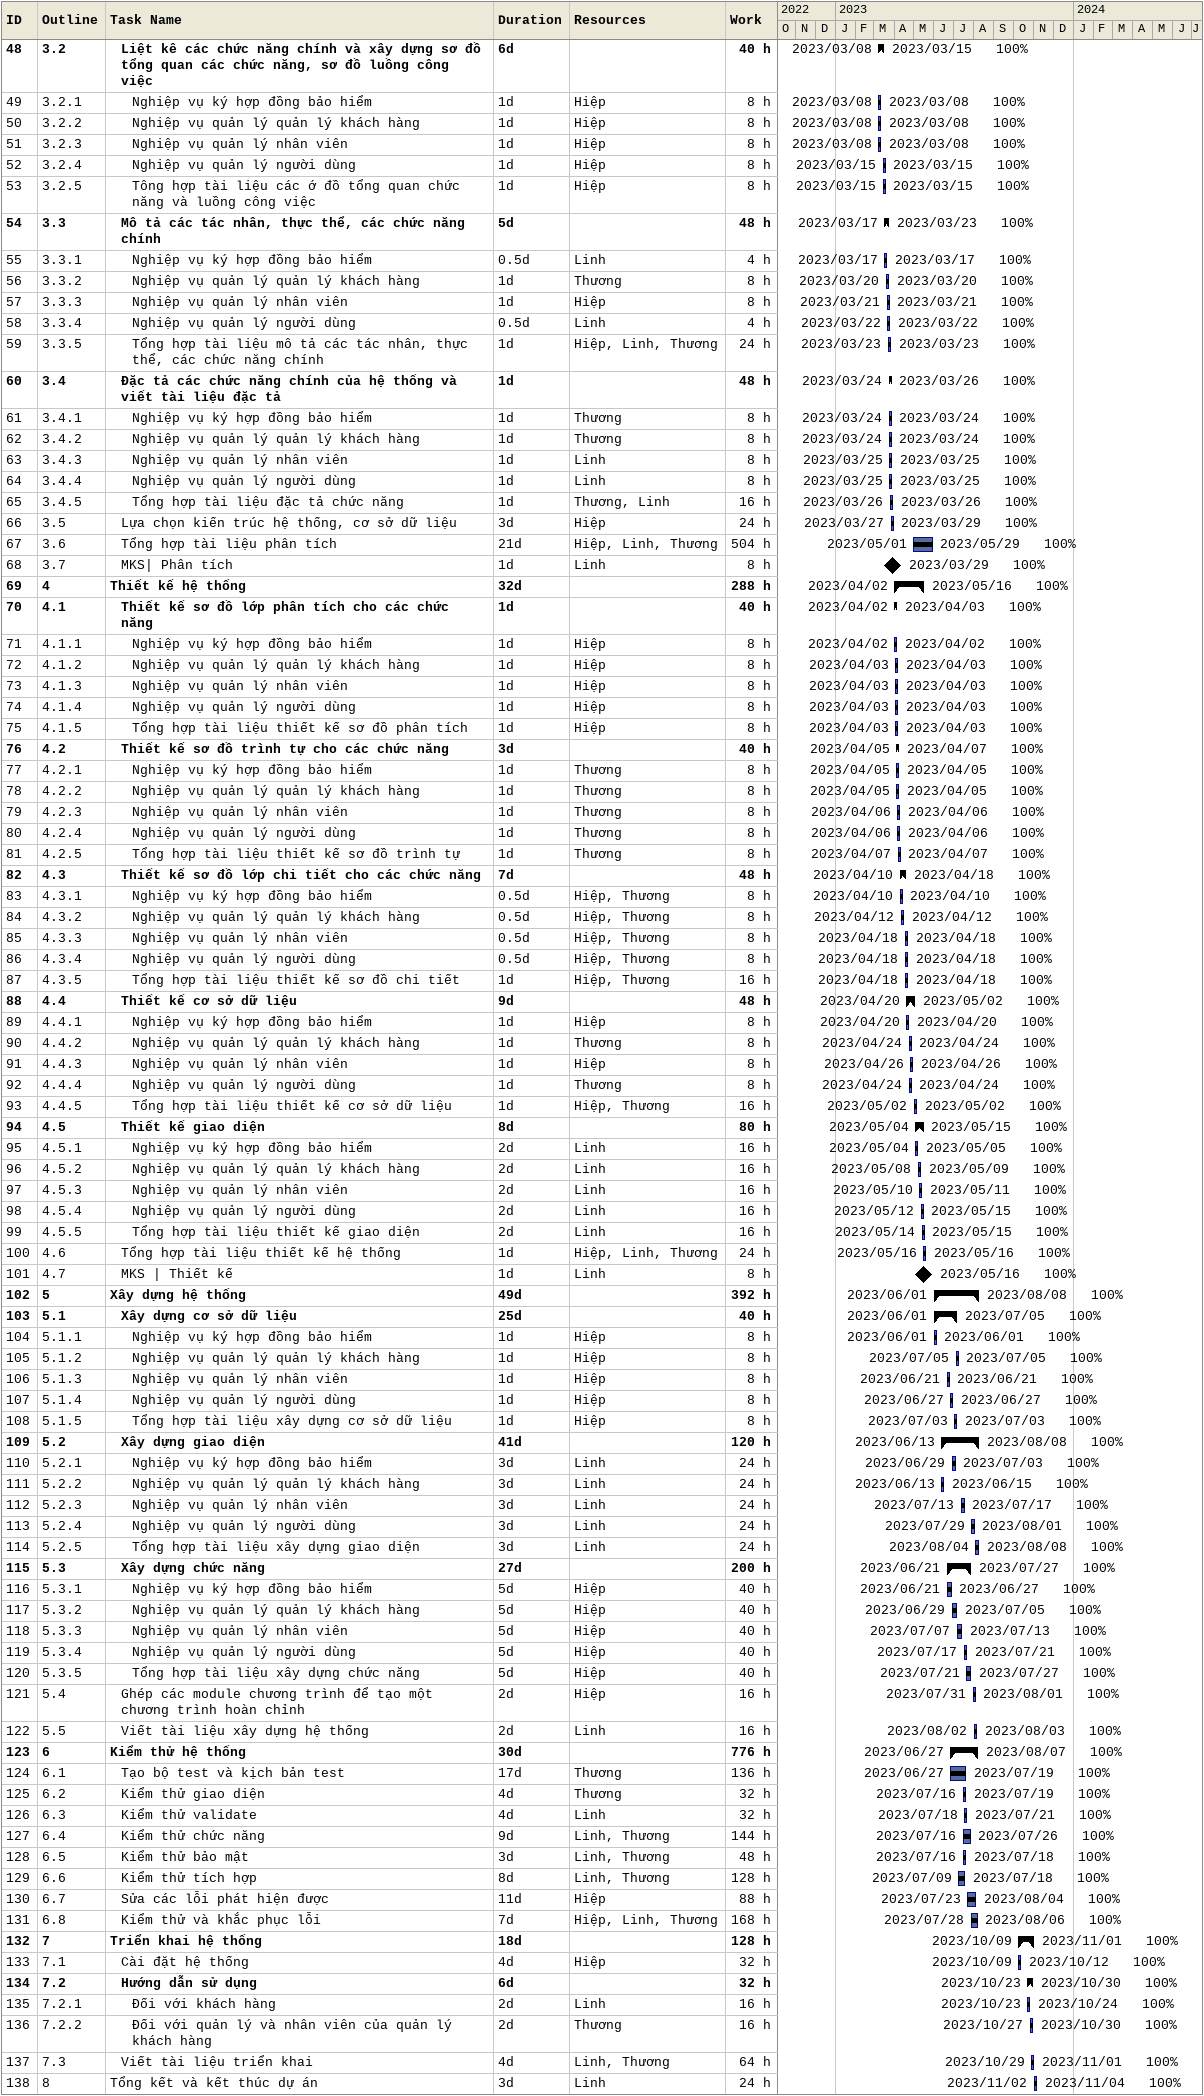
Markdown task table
| ID | WBS | Task | Duration | Start | Finish | Resources | % complete | Work (h) |
|---|---|---|---|---|---|---|---|---|
| 48 | 3.2 | **Liệt kê các chức năng chính và xây dựng sơ đồ tổng quan các chức năng, sơ đồ luồng công việc** | 6d | 2023-03-08 | 2023-03-15 |  | 100 | 40 |
| 49 | 3.2.1 | Nghiệp vụ ký hợp đồng bảo hiểm | 1d | 2023-03-08 | 2023-03-08 | Hiệp | 100 | 8 |
| 50 | 3.2.2 | Nghiệp vụ quản lý quản lý khách hàng | 1d | 2023-03-08 | 2023-03-08 | Hiệp | 100 | 8 |
| 51 | 3.2.3 | Nghiệp vụ quản lý nhân viên | 1d | 2023-03-08 | 2023-03-08 | Hiệp | 100 | 8 |
| 52 | 3.2.4 | Nghiệp vụ quản lý người dùng | 1d | 2023-03-15 | 2023-03-15 | Hiệp | 100 | 8 |
| 53 | 3.2.5 | Tông hợp tài liệu các ớ đồ tổng quan chức năng và luồng công việc | 1d | 2023-03-15 | 2023-03-15 | Hiệp | 100 | 8 |
| 54 | 3.3 | **Mô tả các tác nhân, thực thể, các chức năng chính** | 5d | 2023-03-17 | 2023-03-23 |  | 100 | 48 |
| 55 | 3.3.1 | Nghiệp vụ ký hợp đồng bảo hiểm | 0.5d | 2023-03-17 | 2023-03-17 | Linh | 100 | 4 |
| 56 | 3.3.2 | Nghiệp vụ quản lý quản lý khách hàng | 1d | 2023-03-20 | 2023-03-20 | Thương | 100 | 8 |
| 57 | 3.3.3 | Nghiệp vụ quản lý nhân viên | 1d | 2023-03-21 | 2023-03-21 | Hiệp | 100 | 8 |
| 58 | 3.3.4 | Nghiệp vụ quản lý người dùng | 0.5d | 2023-03-22 | 2023-03-22 | Linh | 100 | 4 |
| 59 | 3.3.5 | Tổng hợp tài liệu mô tả các tác nhân, thực thể, các chức năng chính | 1d | 2023-03-23 | 2023-03-23 | Hiệp, Linh, Thương | 100 | 24 |
| 60 | 3.4 | **Đặc tả các chức năng chính của hệ thống và viết tài liệu đặc tả** | 1d | 2023-03-24 | 2023-03-26 |  | 100 | 48 |
| 61 | 3.4.1 | Nghiệp vụ ký hợp đồng bảo hiểm | 1d | 2023-03-24 | 2023-03-24 | Thương | 100 | 8 |
| 62 | 3.4.2 | Nghiệp vụ quản lý quản lý khách hàng | 1d | 2023-03-24 | 2023-03-24 | Thương | 100 | 8 |
| 63 | 3.4.3 | Nghiệp vụ quản lý nhân viên | 1d | 2023-03-25 | 2023-03-25 | Linh | 100 | 8 |
| 64 | 3.4.4 | Nghiệp vụ quản lý người dùng | 1d | 2023-03-25 | 2023-03-25 | Linh | 100 | 8 |
| 65 | 3.4.5 | Tổng hợp tài liệu đặc tả chức năng | 1d | 2023-03-26 | 2023-03-26 | Thương, Linh | 100 | 16 |
| 66 | 3.5 | Lựa chọn kiến trúc hệ thống, cơ sở dữ liệu | 3d | 2023-03-27 | 2023-03-29 | Hiệp | 100 | 24 |
| 67 | 3.6 | Tổng hợp tài liệu phân tích | 21d | 2023-05-01 | 2023-05-29 | Hiệp, Linh, Thương | 100 | 504 |
| 68 | 3.7 | MKS\| Phân tích | 1d | 2023-03-29 | 2023-03-29 | Linh | 100 | 8 |
| 69 | 4 | **Thiết kế hệ thống** | 32d | 2023-04-02 | 2023-05-16 |  | 100 | 288 |
| 70 | 4.1 | **Thiết kế sơ đồ lớp phân tích cho các chức năng** | 1d | 2023-04-02 | 2023-04-03 |  | 100 | 40 |
| 71 | 4.1.1 | Nghiệp vụ ký hợp đồng bảo hiểm | 1d | 2023-04-02 | 2023-04-02 | Hiệp | 100 | 8 |
| 72 | 4.1.2 | Nghiệp vụ quản lý quản lý khách hàng | 1d | 2023-04-03 | 2023-04-03 | Hiệp | 100 | 8 |
| 73 | 4.1.3 | Nghiệp vụ quản lý nhân viên | 1d | 2023-04-03 | 2023-04-03 | Hiệp | 100 | 8 |
| 74 | 4.1.4 | Nghiệp vụ quản lý người dùng | 1d | 2023-04-03 | 2023-04-03 | Hiệp | 100 | 8 |
| 75 | 4.1.5 | Tổng hợp tài liệu thiết kế sơ đồ phân tích | 1d | 2023-04-03 | 2023-04-03 | Hiệp | 100 | 8 |
| 76 | 4.2 | **Thiết kế sơ đồ trình tự cho các chức năng** | 3d | 2023-04-05 | 2023-04-07 |  | 100 | 40 |
| 77 | 4.2.1 | Nghiệp vụ ký hợp đồng bảo hiểm | 1d | 2023-04-05 | 2023-04-05 | Thương | 100 | 8 |
| 78 | 4.2.2 | Nghiệp vụ quản lý quản lý khách hàng | 1d | 2023-04-05 | 2023-04-05 | Thương | 100 | 8 |
| 79 | 4.2.3 | Nghiệp vụ quản lý nhân viên | 1d | 2023-04-06 | 2023-04-06 | Thương | 100 | 8 |
| 80 | 4.2.4 | Nghiệp vụ quản lý người dùng | 1d | 2023-04-06 | 2023-04-06 | Thương | 100 | 8 |
| 81 | 4.2.5 | Tổng hợp tài liệu thiết kế sơ đồ trình tự | 1d | 2023-04-07 | 2023-04-07 | Thương | 100 | 8 |
| 82 | 4.3 | **Thiết kế sơ đồ lớp chi tiết cho các chức năng** | 7d | 2023-04-10 | 2023-04-18 |  | 100 | 48 |
| 83 | 4.3.1 | Nghiệp vụ ký hợp đồng bảo hiểm | 0.5d | 2023-04-10 | 2023-04-10 | Hiệp, Thương | 100 | 8 |
| 84 | 4.3.2 | Nghiệp vụ quản lý quản lý khách hàng | 0.5d | 2023-04-12 | 2023-04-12 | Hiệp, Thương | 100 | 8 |
| 85 | 4.3.3 | Nghiệp vụ quản lý nhân viên | 0.5d | 2023-04-18 | 2023-04-18 | Hiệp, Thương | 100 | 8 |
| 86 | 4.3.4 | Nghiệp vụ quản lý người dùng | 0.5d | 2023-04-18 | 2023-04-18 | Hiệp, Thương | 100 | 8 |
| 87 | 4.3.5 | Tổng hợp tài liệu thiết kế sơ đồ chi tiết | 1d | 2023-04-18 | 2023-04-18 | Hiệp, Thương | 100 | 16 |
| 88 | 4.4 | **Thiết kế cơ sở dữ liệu** | 9d | 2023-04-20 | 2023-05-02 |  | 100 | 48 |
| 89 | 4.4.1 | Nghiệp vụ ký hợp đồng bảo hiểm | 1d | 2023-04-20 | 2023-04-20 | Hiệp | 100 | 8 |
| 90 | 4.4.2 | Nghiệp vụ quản lý quản lý khách hàng | 1d | 2023-04-24 | 2023-04-24 | Thương | 100 | 8 |
| 91 | 4.4.3 | Nghiệp vụ quản lý nhân viên | 1d | 2023-04-26 | 2023-04-26 | Hiệp | 100 | 8 |
| 92 | 4.4.4 | Nghiệp vụ quản lý người dùng | 1d | 2023-04-24 | 2023-04-24 | Thương | 100 | 8 |
| 93 | 4.4.5 | Tổng hợp tài liệu thiết kế cơ sở dữ liệu | 1d | 2023-05-02 | 2023-05-02 | Hiệp, Thương | 100 | 16 |
| 94 | 4.5 | **Thiết kế giao diện** | 8d | 2023-05-04 | 2023-05-15 |  | 100 | 80 |
| 95 | 4.5.1 | Nghiệp vụ ký hợp đồng bảo hiểm | 2d | 2023-05-04 | 2023-05-05 | Linh | 100 | 16 |
| 96 | 4.5.2 | Nghiệp vụ quản lý quản lý khách hàng | 2d | 2023-05-08 | 2023-05-09 | Linh | 100 | 16 |
| 97 | 4.5.3 | Nghiệp vụ quản lý nhân viên | 2d | 2023-05-10 | 2023-05-11 | Linh | 100 | 16 |
| 98 | 4.5.4 | Nghiệp vụ quản lý người dùng | 2d | 2023-05-12 | 2023-05-15 | Linh | 100 | 16 |
| 99 | 4.5.5 | Tổng hợp tài liệu thiết kế giao diện | 2d | 2023-05-14 | 2023-05-15 | Linh | 100 | 16 |
| 100 | 4.6 | Tổng hợp tài liệu thiết kế hệ thống | 1d | 2023-05-16 | 2023-05-16 | Hiệp, Linh, Thương | 100 | 24 |
| 101 | 4.7 | MKS \| Thiết kế | 1d | 2023-05-16 | 2023-05-16 | Linh | 100 | 8 |
| 102 | 5 | **Xây dựng hệ thống** | 49d | 2023-06-01 | 2023-08-08 |  | 100 | 392 |
| 103 | 5.1 | **Xây dựng cơ sở dữ liệu** | 25d | 2023-06-01 | 2023-07-05 |  | 100 | 40 |
| 104 | 5.1.1 | Nghiệp vụ ký hợp đồng bảo hiểm | 1d | 2023-06-01 | 2023-06-01 | Hiệp | 100 | 8 |
| 105 | 5.1.2 | Nghiệp vụ quản lý quản lý khách hàng | 1d | 2023-07-05 | 2023-07-05 | Hiệp | 100 | 8 |
| 106 | 5.1.3 | Nghiệp vụ quản lý nhân viên | 1d | 2023-06-21 | 2023-06-21 | Hiệp | 100 | 8 |
| 107 | 5.1.4 | Nghiệp vụ quản lý người dùng | 1d | 2023-06-27 | 2023-06-27 | Hiệp | 100 | 8 |
| 108 | 5.1.5 | Tổng hợp tài liệu xây dựng cơ sở dữ liệu | 1d | 2023-07-03 | 2023-07-03 | Hiệp | 100 | 8 |
| 109 | 5.2 | **Xây dựng giao diện** | 41d | 2023-06-13 | 2023-08-08 |  | 100 | 120 |
| 110 | 5.2.1 | Nghiệp vụ ký hợp đồng bảo hiểm | 3d | 2023-06-29 | 2023-07-03 | Linh | 100 | 24 |
| 111 | 5.2.2 | Nghiệp vụ quản lý quản lý khách hàng | 3d | 2023-06-13 | 2023-06-15 | Linh | 100 | 24 |
| 112 | 5.2.3 | Nghiệp vụ quản lý nhân viên | 3d | 2023-07-13 | 2023-07-17 | Linh | 100 | 24 |
| 113 | 5.2.4 | Nghiệp vụ quản lý người dùng | 3d | 2023-07-29 | 2023-08-01 | Linh | 100 | 24 |
| 114 | 5.2.5 | Tổng hợp tài liệu xây dựng giao diện | 3d | 2023-08-04 | 2023-08-08 | Linh | 100 | 24 |
| 115 | 5.3 | **Xây dựng chức năng** | 27d | 2023-06-21 | 2023-07-27 |  | 100 | 200 |
| 116 | 5.3.1 | Nghiệp vụ ký hợp đồng bảo hiểm | 5d | 2023-06-21 | 2023-06-27 | Hiệp | 100 | 40 |
| 117 | 5.3.2 | Nghiệp vụ quản lý quản lý khách hàng | 5d | 2023-06-29 | 2023-07-05 | Hiệp | 100 | 40 |
| 118 | 5.3.3 | Nghiệp vụ quản lý nhân viên | 5d | 2023-07-07 | 2023-07-13 | Hiệp | 100 | 40 |
| 119 | 5.3.4 | Nghiệp vụ quản lý người dùng | 5d | 2023-07-17 | 2023-07-21 | Hiệp | 100 | 40 |
| 120 | 5.3.5 | Tổng hợp tài liệu xây dựng chức năng | 5d | 2023-07-21 | 2023-07-27 | Hiệp | 100 | 40 |
| 121 | 5.4 | Ghép các module chương trình để tạo một chương trình hoàn chỉnh | 2d | 2023-07-31 | 2023-08-01 | Hiệp | 100 | 16 |
| 122 | 5.5 | Viết tài liệu xây dựng hệ thống | 2d | 2023-08-02 | 2023-08-03 | Linh | 100 | 16 |
| 123 | 6 | **Kiểm thử hệ thống** | 30d | 2023-06-27 | 2023-08-07 |  | 100 | 776 |
| 124 | 6.1 | Tạo bộ test và kịch bản test | 17d | 2023-06-27 | 2023-07-19 | Thương | 100 | 136 |
| 125 | 6.2 | Kiểm thử giao diện | 4d | 2023-07-16 | 2023-07-19 | Thương | 100 | 32 |
| 126 | 6.3 | Kiểm thử validate | 4d | 2023-07-18 | 2023-07-21 | Linh | 100 | 32 |
| 127 | 6.4 | Kiểm thử chức năng | 9d | 2023-07-16 | 2023-07-26 | Linh, Thương | 100 | 144 |
| 128 | 6.5 | Kiểm thử bảo mật | 3d | 2023-07-16 | 2023-07-18 | Linh, Thương | 100 | 48 |
| 129 | 6.6 | Kiểm thử tích hợp | 8d | 2023-07-09 | 2023-07-18 | Linh, Thương | 100 | 128 |
| 130 | 6.7 | Sửa các lỗi phát hiện được | 11d | 2023-07-23 | 2023-08-04 | Hiệp | 100 | 88 |
| 131 | 6.8 | Kiểm thử và khắc phục lỗi | 7d | 2023-07-28 | 2023-08-06 | Hiệp, Linh, Thương | 100 | 168 |
| 132 | 7 | **Triển khai hệ thống** | 18d | 2023-10-09 | 2023-11-01 |  | 100 | 128 |
| 133 | 7.1 | Cài đặt hệ thống | 4d | 2023-10-09 | 2023-10-12 | Hiệp | 100 | 32 |
| 134 | 7.2 | **Hướng dẫn sử dụng** | 6d | 2023-10-23 | 2023-10-30 |  | 100 | 32 |
| 135 | 7.2.1 | Đối với khách hàng | 2d | 2023-10-23 | 2023-10-24 | Linh | 100 | 16 |
| 136 | 7.2.2 | Đối với quản lý và nhân viên của quản lý khách hàng | 2d | 2023-10-27 | 2023-10-30 | Thương | 100 | 16 |
| 137 | 7.3 | Viết tài liệu triển khai | 4d | 2023-10-29 | 2023-11-01 | Linh, Thương | 100 | 64 |
| 138 | 8 | Tổng kết và kết thúc dự án | 3d | 2023-11-02 | 2023-11-04 | Linh | 100 | 24 |
